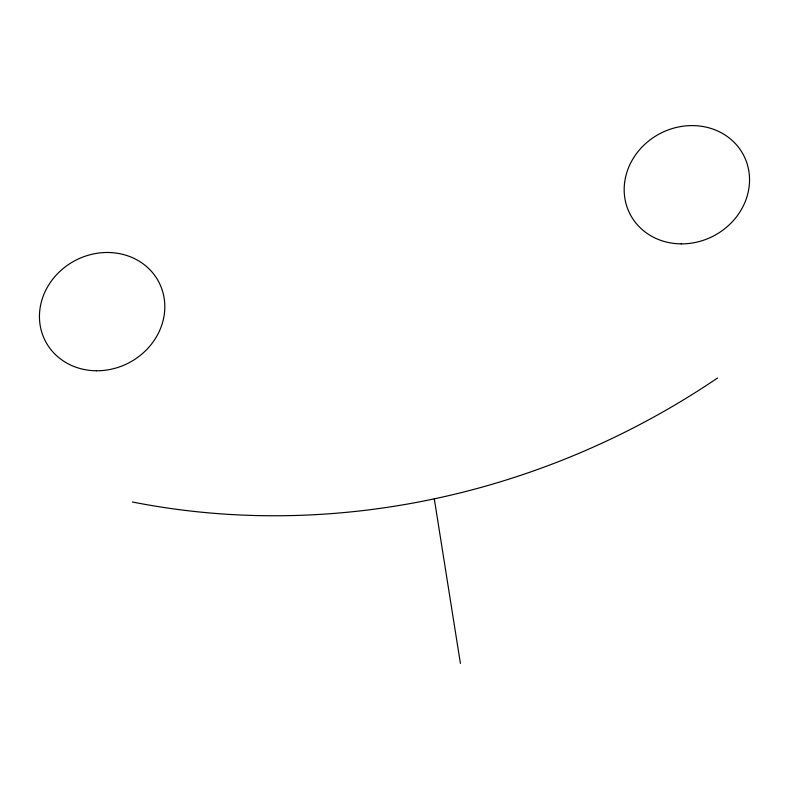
<?xml version="1.0" encoding="UTF-8"?>
<svg xmlns="http://www.w3.org/2000/svg" width="789" height="789" viewBox="0 0 789 789"><rect width="100%" height="100%" fill="white"/><g stroke="black" fill="none" stroke-linecap="round" stroke-linejoin="round"><path stroke-width="1.18" d="M434.295 498.855L460.411 663.411M717.536 378A728.05 657.671 -27.5 0 1 132.345 501.972M681.124 243.87A63.958 57.775 -27.5 0 0 743.79 155.591A63.958 57.775 -27.5 0 0 635.668 154.723A63.958 57.775 -27.5 0 0 681.124 243.87M96.396 370.771A63.958 57.775 -27.5 0 0 159.062 282.492A63.958 57.775 -27.5 0 0 50.94 281.624A63.958 57.775 -27.5 0 0 96.396 370.771"/></g></svg>
